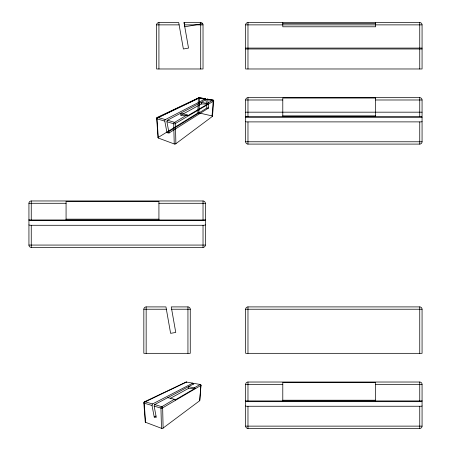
<?xml version="1.0" encoding="UTF-8"?>
<svg xmlns="http://www.w3.org/2000/svg" width="451" height="451" viewBox="0 0 451 451"><rect width="100%" height="100%" fill="white"/><g stroke="black" fill="none" stroke-linecap="round" stroke-linejoin="round"><path stroke-width="0.68" d="M213.171 100.128A0.851 0.851 0 0 1 213.729 100.996L212.466 116.358L175.45 144.016A2.097 2.097 0 0 1 174.52 144.061L158.34 138.057L157.997 137.572L197.848 112.981L198.406 98.374A0.716 0.716 0 0 1 198.756 97.749M212.545 116.234L212.37 116.031A1.314 1.314 0 0 0 212.055 115.924L198.93 112.902L199.534 98.312A1.167 1.167 0 0 0 199.483 97.89L199.286 97.681L205.633 98.792M212.055 115.918L213.216 100.736A1.562 1.562 0 0 0 213.21 100.398L212.94 100.099L207.094 103.454L201.225 102.338L201.411 103.967L180.862 115.208L180.563 113.291L187.131 114.915A1.257 1.257 0 0 1 187.909 115.608M170.416 398.295L188.642 388.322L188.462 386.693L194.325 387.815L200.148 384.472A0.913 0.913 0 0 1 200.875 385.447L199.703 400.713L162.687 428.371A2.097 2.097 0 0 1 161.757 428.416L145.256 422.192L143.841 402.901M199.776 400.601L200.966 385.363M422.063 121.595L421.848 121.747A4.003 4.003 0 0 1 421.178 121.888L246.579 121.9A4.245 4.245 0 0 1 245.919 121.77L245.654 121.595M422.063 400.646L421.848 400.798A4.003 4.003 0 0 1 421.178 400.939L246.579 400.956A4.245 4.245 0 0 1 245.919 400.826L245.654 400.646M422.068 405.928L421.848 406.103A4.003 4.003 0 0 1 421.178 406.244L246.579 406.255A4.245 4.245 0 0 1 245.919 406.125L245.648 405.928M161.199 407.09L174.362 399.27A1.257 1.257 0 0 1 175.14 399.964M156.565 118.568A0.569 0.569 0 0 0 156.993 118.799L164.79 121.139L167 132.735L169.024 133.017L208.559 108.048L207.731 99.767L213.216 100.736A1.466 1.466 0 0 1 213.616 100.855L213.729 100.973M167 132.735L206.874 108.014L208.559 108.048M186.517 382.036L144.455 402.224A1.703 1.703 0 0 0 144.219 403.194L152.021 405.494L154.236 417.09L156.001 415.997M200.887 385.447L162.112 408.172M207.094 103.448A0.975 0.975 0 0 1 207.77 104.012L187.926 115.597L180.862 115.208M200.148 384.472L194.499 383.48L154.704 404.564A1.364 1.364 0 0 0 154.276 406.075M175.157 399.952L195.012 388.362A0.975 0.975 0 0 0 194.33 387.804M187.131 114.915L173.962 122.734A2.142 2.142 0 0 0 173.708 123.664L174.233 143.987M197.848 112.981L198.102 112.891A1.99 1.99 0 0 1 198.93 112.908M213.013 100.088L207.28 99.113L167.473 120.208L174.887 122.469A1.641 1.641 0 0 1 175.428 123.416L175.879 143.813M156.615 118.286A1.156 1.156 0 0 1 157.241 117.429A0.631 0.631 0 0 1 157.698 117.395L165.342 119.594L205.515 98.814L199.167 97.698A0.626 0.626 0 0 0 198.784 97.749L157.275 117.412M143.846 402.642A1.156 1.156 0 0 1 144.478 401.785A0.631 0.631 0 0 1 144.934 401.751L152.573 403.949L192.746 383.17M144.506 401.768L186.021 382.104A0.829 0.829 0 0 1 186.331 382.025M202.674 23.638L184.831 26.784L184.081 22.55M421.183 116.589L246.579 116.595M158.927 22.55L178.714 22.55L183.377 48.99L188.524 48.082L184.019 22.55L200.706 22.55A2.323 2.323 0 0 1 203.029 24.873L203.029 68.975L156.604 68.975L156.604 24.873A2.323 2.323 0 0 1 158.927 22.55L158.927 68.975M247.971 22.55L419.746 22.55A2.323 2.323 0 0 1 422.068 24.873L422.068 68.975L245.648 68.975L245.648 24.873A2.323 2.323 0 0 1 247.971 22.55L247.971 68.975M282.788 23.638L375.644 23.638M156.604 24.873L179.126 24.873M184.431 24.873L203.029 24.873M245.648 24.873L422.068 24.873M245.648 48.082L422.068 48.082M245.648 48.99L422.068 48.99M247.971 97.67L419.746 97.67A2.323 2.323 0 0 1 422.068 99.987L422.068 141.772A2.323 2.323 0 0 1 419.746 144.094L247.971 144.094A2.323 2.323 0 0 1 245.648 141.772L245.648 99.987A2.323 2.323 0 0 1 247.971 97.67L247.971 116.679M245.648 99.987L282.788 99.987M375.644 99.987L422.068 99.987M245.648 112.175L422.068 112.175M282.788 115.868L375.644 115.868M245.648 117.322L422.068 117.322M245.648 141.772L422.068 141.772M31.254 200.966L203.029 200.966A2.323 2.323 0 0 1 205.352 203.288L205.352 245.068A2.323 2.323 0 0 1 203.029 247.39L31.254 247.39A2.323 2.323 0 0 1 28.932 245.068L28.932 203.288A2.323 2.323 0 0 1 31.254 200.966L31.254 219.975L203.029 219.975A2.328 0.406 0 0 0 205.335 219.564M28.943 203.288L66.072 203.288M158.927 203.288L205.34 203.288M66.072 219.163L158.927 219.163M28.932 220.618L205.352 220.618M28.949 224.869A2.328 0.406 0 0 0 31.254 225.28L203.029 225.28A2.328 0.406 0 0 0 205.335 224.869M28.943 245.068L205.34 245.068M146.158 306.905L165.951 306.905L170.613 333.345L175.755 332.438L171.25 306.905L187.943 306.905A2.323 2.323 0 0 1 190.26 309.228L190.26 353.33L143.835 353.33L143.835 309.228A2.323 2.323 0 0 1 146.158 306.905L146.158 353.33M247.971 306.905L419.746 306.905A2.323 2.323 0 0 1 422.068 309.228L422.068 353.33L245.648 353.33L245.648 309.228A2.323 2.323 0 0 1 247.971 306.905L247.971 353.33M143.835 309.228L166.357 309.228M171.662 309.228L190.26 309.228M245.648 309.228L422.068 309.228M247.971 382.025L419.746 382.025A2.323 2.323 0 0 1 422.068 384.348L422.068 426.127A2.323 2.323 0 0 1 419.746 428.45L247.971 428.45A2.323 2.323 0 0 1 245.648 426.127L245.648 384.348A2.323 2.323 0 0 1 247.971 382.025L247.971 401.035M245.648 384.348L282.788 384.348M375.644 384.348L422.068 384.348M282.788 400.223L375.644 400.223M245.648 401.678L422.068 401.678M245.648 426.127L422.068 426.127M201.411 103.967L207.776 104.006M188.642 388.322L195.012 388.362M199.319 97.692L157.224 117.869A1.703 1.703 0 0 0 156.987 118.838M154.236 417.09L156.255 417.372L154.157 406.125L161.137 408.172A2.779 2.779 0 0 0 162.112 408.166M207.263 99.124L212.917 100.116A0.913 0.913 0 0 1 213.639 101.092L174.881 123.816A2.779 2.779 0 0 1 173.9 123.816L166.926 121.764L169.024 133.017M192.865 383.147L186.398 382.059A0.626 0.626 0 0 0 186.021 382.104M167.795 397.647L174.362 399.27M154.704 404.564L162.118 406.825A1.641 1.641 0 0 1 162.659 407.772L163.11 428.174M245.654 116.29L245.919 116.459A4.245 4.245 0 0 0 246.534 116.589M206.874 108.014L205.983 99.457L199.534 98.312A2.65 2.65 0 0 0 198.671 98.301L156.717 118.331L157.974 137.696M193.22 383.812L193.254 384.139M158.34 138.057L156.909 118.207A0.834 0.834 0 0 1 157.207 117.395M144.224 403.194L145.577 422.412M161.469 428.343L160.945 408.02A2.142 2.142 0 0 1 161.199 407.09M419.746 22.55L419.746 68.975M419.746 97.67L419.746 116.679M419.746 121.984L419.746 144.094M419.746 306.905L419.746 353.33M419.746 382.025L419.746 401.035M419.746 406.34L419.746 428.45M375.644 22.55L375.644 26.784L282.788 26.784L282.788 22.55M375.644 400.973L375.644 382.38L282.788 382.38L282.788 400.973M247.971 121.984L247.971 144.094M247.971 406.34L247.971 428.45M203.029 200.977L203.029 219.975M203.029 225.28L203.029 247.379M200.706 22.55L200.706 68.975M187.943 306.905L187.943 353.33M158.927 219.913L158.927 201.321L66.072 201.321L66.072 219.913M31.254 225.28L31.254 247.379M31.254 219.975A2.328 0.406 0 0 1 28.949 219.564M144.224 403.16A0.569 0.569 0 0 1 143.801 402.923M200.402 384.483A0.851 0.851 0 0 1 200.966 385.357M192.977 383.175A0.682 0.682 0 0 1 193.113 383.784M152.145 405.449A1.342 1.342 0 0 1 152.551 403.916M421.848 116.454A4.003 4.003 0 0 1 421.178 116.584M207.494 99.124A0.755 0.755 0 0 1 207.646 99.75M205.741 98.82A0.682 0.682 0 0 1 205.881 99.429M167.045 121.719A1.364 1.364 0 0 1 167.445 120.175M164.908 121.094A1.342 1.342 0 0 1 165.314 119.56M198.835 97.726A0.829 0.829 0 0 1 199.1 97.67M375.644 98.025L282.788 98.025L282.788 116.612L375.644 116.612L375.644 98.025"/></g></svg>
